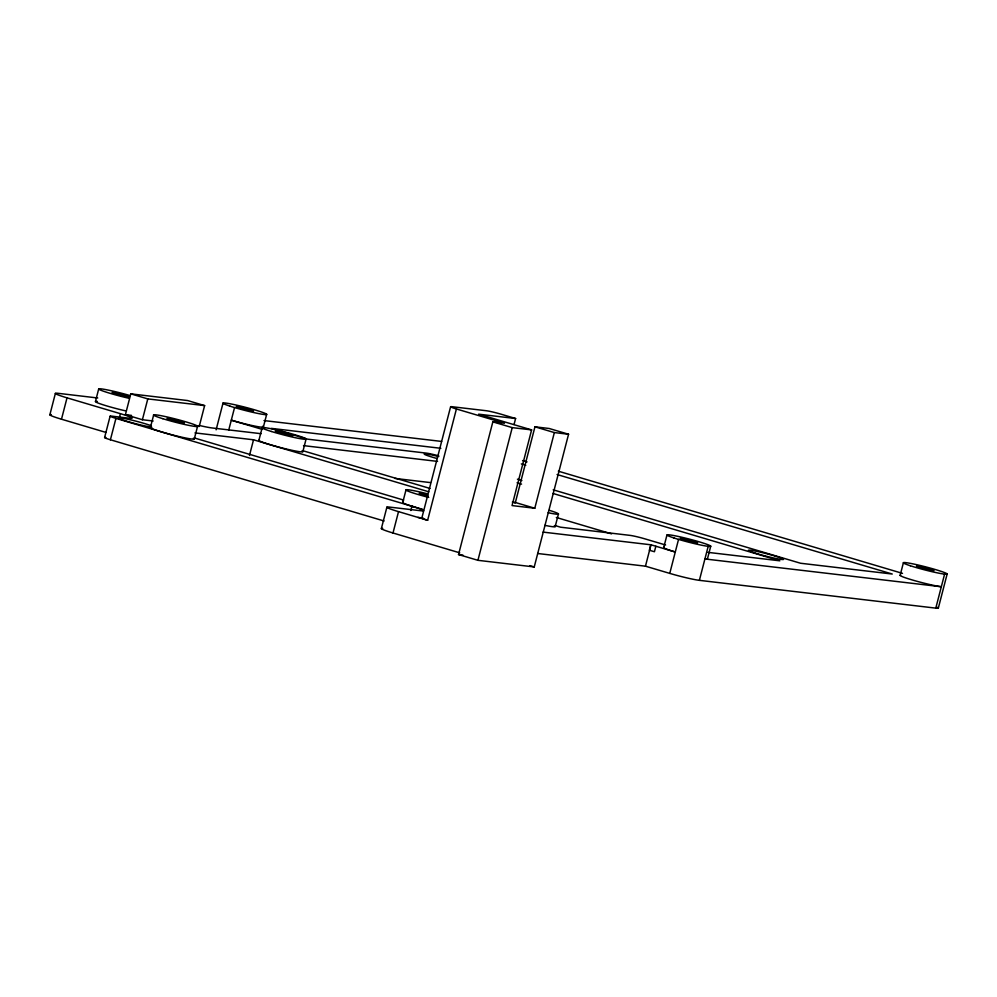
<?xml version="1.0" encoding="UTF-8"?>
<svg xmlns="http://www.w3.org/2000/svg" width="997" height="997" viewBox="0 0 997 997"><rect width="100%" height="100%" fill="white"/><g stroke="black" fill="none" stroke-linecap="round" stroke-linejoin="round"><path stroke-width="1.5" d="M95.45 401.542L98.703 388.93A22.707 1.583 14.5 0 1 129.747 395.485M119.665 416.534L120.4 413.68L67.023 397.84A22.707 1.583 14.5 0 1 57.938 393.292L97.743 397.99M381.353 528.622L386.873 507.261M421.818 518.091L450.594 406.776M120.4 413.68A22.707 1.583 14.5 0 1 129.473 418.229L111.402 416.11A11.353 0.798 14.5 0 0 115.939 418.379L411.935 506.252A22.707 1.583 14.5 0 1 422.192 510.913L389.441 507.087A22.707 1.583 14.5 0 0 396.071 510.9L427.638 520.284L456.414 408.969A11.353 0.798 14.5 0 1 451.878 406.701L486.249 410.727A11.353 0.798 14.5 0 1 501.117 414.216L515.599 418.516L514.053 424.498M512.346 502.127L515.374 502.488L534.953 426.816L549.16 428.486L568.564 434.243L534.242 566.944L477.924 560.314L458.533 554.556L492.842 421.868L504.47 423.239L456.414 408.969M477.924 560.314L512.234 427.626L531.613 429.894L512.047 505.579L534.791 508.246L554.357 432.573L568.564 434.243M49.85 414.827L55.371 393.466M105.981 432.424L61.49 419.214L67.023 397.84M104.585 437.571L110.119 416.185M384.094 520.995L110.405 439.764L115.939 418.379M153.152 421.008L142.397 419.737L125.41 414.69L130.794 393.852L187.635 400.557L204.622 405.605L199.226 426.442L194.627 425.893M142.397 419.737L147.793 398.9L204.622 405.605M150.36 427.676L153.625 415.064M194.315 438.867L197.58 426.255M216.112 429.819L222.992 403.224M228.712 430.168L234.557 407.574M249.474 455.479L253.525 439.789L428.81 491.808M258.884 440.425L262.136 427.813M263.407 426.953L266.673 414.341M302.839 451.629L306.091 439.016M459.767 552.837L392.992 532.996L398.526 511.635M402.713 502.588L405.978 489.976A22.707 1.583 14.5 0 1 427.202 493.752M410.826 510.526L411.935 506.252L414.366 506.975M555.192 526.541L558.457 513.929M655.839 546.244L654.431 551.727L649.371 550.257L650.792 544.773M537.645 553.497L645.458 566.184L650.979 544.798L675.293 552.002A22.619 1.583 14.5 0 1 664.239 547.353M663.69 547.64L666.956 535.028M937.417 607.31A22.619 1.583 14.5 0 1 935.797 608.133L699.383 580.341A22.619 1.583 14.5 0 1 669.76 573.387L678.546 539.389M699.383 580.341L708.182 546.344M710.736 546.182L707.471 558.794A22.619 1.583 14.5 0 1 704.916 558.956L941.33 586.747A22.619 1.583 14.5 0 1 914.324 580.553A22.619 1.583 14.5 0 1 900.665 575.157M900.117 575.431L903.382 562.819M935.797 608.133L944.595 574.135M938.364 607.971L947.15 573.973M515.599 418.516L478.647 414.179L531.613 429.894M263.993 420.572L441.634 441.434M440.836 448.301L271.309 428.374L290.239 433.994M261.052 433.695L212.149 427.962A22.707 1.583 14.5 0 1 199.151 425.42M303.512 445.622L437.558 461.399M395.049 478.435L430.48 482.598M417.93 517.406L421.806 517.854M543.103 532.111L650.979 544.798M707.957 552.363L779.853 560.812L552.911 493.44M458.533 554.556L462.882 555.067M125.41 414.69L131.554 415.413M194.976 432.897L253.525 439.789M534.953 426.816L554.357 432.573M492.842 421.868L512.234 427.626M522.565 460.564L527.039 461.898M558.32 471.182L902.497 573.375M521.319 463.904L525.793 465.225M557.074 474.522L892.253 574.035L800.529 563.243L553.185 489.814M517.431 479.196L521.892 480.529M517.069 482.797L521.556 484.131M665.61 544.998L644.922 538.866A11.353 0.798 14.5 0 0 630.054 535.377L560.538 527.189L554.88 525.506M293.155 434.854L307.712 439.178L426.566 453.149A11.353 0.798 14.5 0 1 438.742 455.866M515.374 502.488L534.791 508.246M262.099 429.333L231.292 420.186A22.57 1.57 14.5 0 0 255.456 426.218A22.57 1.57 14.5 0 0 262.473 426.292M556.338 517.48L611.585 533.881M130.794 393.852L147.793 398.9M303.138 450.794L430.056 488.468M645.458 566.184L669.76 573.387M194.614 438.032L403.673 500.095M529.843 565.635L534.242 566.944M301.892 450.956A22.707 1.583 14.5 0 1 281.615 447.852A22.707 1.583 14.5 0 1 259.432 440.151M436.985 458.508A17.036 1.184 14.5 0 1 424.236 453.971A17.036 1.184 14.5 0 1 438.705 456.539M110.405 439.764A11.353 0.798 14.5 0 1 105.869 437.496M151.594 427.09A18.17 1.271 14.5 0 1 124.961 420.672A18.17 1.271 14.5 0 1 124.625 418.553A18.17 1.271 14.5 0 1 151.394 425.819M392.992 532.996A22.707 1.583 14.5 0 1 382.736 528.348M193.368 438.206A22.707 1.583 14.5 0 1 171.646 434.729A22.707 1.583 14.5 0 1 151.743 427.401M554.245 525.88A22.707 1.583 14.5 0 1 544.861 525.332M422.578 509.268A22.707 1.583 14.5 0 1 403.274 502.314M428.261 496.307A9.085 0.636 14.5 0 1 419.164 493.341A9.085 0.636 14.5 0 1 427.651 494.848M428.71 497.403A22.707 1.583 14.5 0 1 405.978 489.976M549.26 510.29A22.707 1.583 14.5 0 1 548.126 512.72M514.788 503.024A22.707 1.583 14.5 0 1 515.885 502.463M61.49 419.214A22.707 1.583 14.5 0 1 51.271 414.565M125.186 410.764A22.707 1.583 14.5 0 1 101.382 404.234A22.707 1.583 14.5 0 1 97.394 401.43M128.451 398.152A22.707 1.583 14.5 0 1 98.703 388.93M427.638 520.284A11.353 0.798 14.5 0 1 423.102 518.004M919.259 567.33A9.085 0.636 14.5 0 0 933.828 570.745A9.085 0.636 14.5 0 0 922.699 567.106A9.085 0.636 14.5 0 0 919.259 567.33M910.323 565.748A22.619 1.583 14.5 0 0 946.602 574.247A22.619 1.583 14.5 0 0 918.873 565.187A22.619 1.583 14.5 0 0 910.323 565.748M673.897 537.944A22.619 1.583 14.5 0 0 710.176 546.456A22.619 1.583 14.5 0 0 682.447 537.395A22.619 1.583 14.5 0 0 673.897 537.944M229.921 406.128A22.57 1.57 14.5 0 0 266.112 414.627A22.57 1.57 14.5 0 0 238.457 405.58A22.57 1.57 14.5 0 0 229.921 406.128M238.831 407.711A9.085 0.636 14.5 0 0 253.4 411.138A9.085 0.636 14.5 0 0 242.259 407.499A9.085 0.636 14.5 0 0 238.831 407.711M754.629 552.924A18.17 1.271 14.5 0 0 783.256 559.516A18.17 1.271 14.5 0 0 759.901 552.051A18.17 1.271 14.5 0 0 754.629 552.924M682.845 539.539A9.085 0.636 14.5 0 0 697.414 542.954A9.085 0.636 14.5 0 0 686.272 539.315A9.085 0.636 14.5 0 0 682.845 539.539M169.59 419.587A9.085 0.636 14.5 0 0 184.171 423.015A9.085 0.636 14.5 0 0 173.029 419.376A9.085 0.636 14.5 0 0 169.59 419.587M278.113 432.349A9.085 0.636 14.5 0 0 292.694 435.764A9.085 0.636 14.5 0 0 281.553 432.125A9.085 0.636 14.5 0 0 278.113 432.349M271.346 431.464A22.707 1.583 14.5 0 0 306.004 439.203A22.707 1.583 14.5 0 0 275.01 429.582A22.707 1.583 14.5 0 0 271.346 431.464M162.823 418.703A22.707 1.583 14.5 0 0 197.481 426.442A22.707 1.583 14.5 0 0 166.487 416.821A22.707 1.583 14.5 0 0 162.823 418.703M115.116 393.703A9.085 0.636 14.5 0 0 129.373 396.968A9.085 0.636 14.5 0 0 117.584 393.229A9.085 0.636 14.5 0 0 115.116 393.703"/></g></svg>
